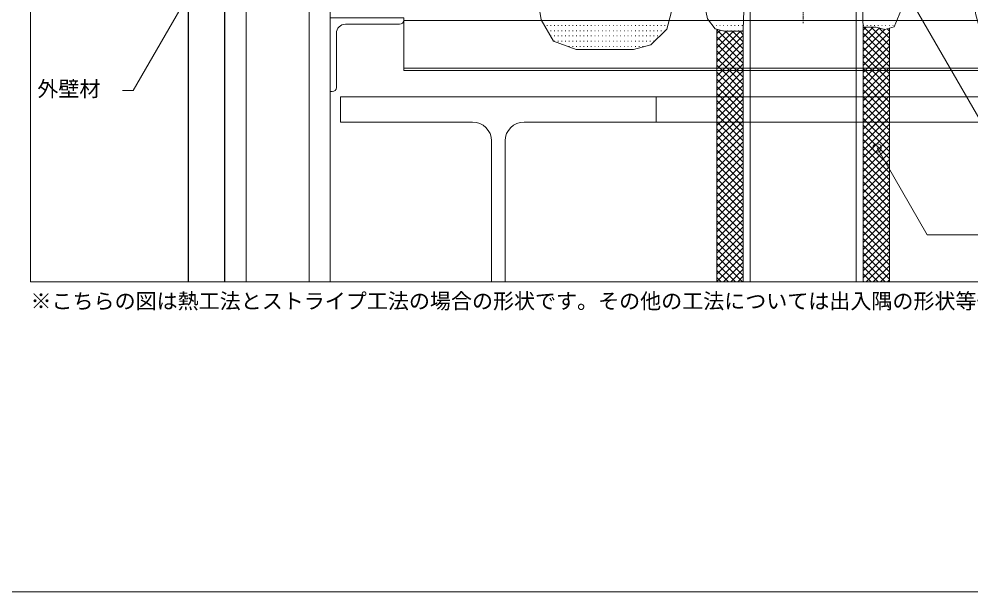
# Model space of a CAD drawing. Units: millimetres, scale not verified. Extents: x -1380 to 1380, y -955 to 955.
# Drawn here: x -911 to -5, y -955 to -410 of the extents above; entities that cross this region are included whole.
import ezdxf
from ezdxf.enums import TextEntityAlignment as Align

# ---------------------------------------------------------------- set-up
doc = ezdxf.new("R2010")
doc.units = ezdxf.units.MM
doc.header["$LTSCALE"] = 3
doc.linetypes.add('USER6', pattern=[2, 1.25, -0.25, 0.25, -0.25])
for name, color, linetype, lineweight in [('0-0_0', 7, 'Continuous', 18), ('0-1_HATCH', 9, 'Continuous', 18), ('0-3_MOJI', 7, 'Continuous', 18), ('0-6_dannnetu', 6, 'Continuous', 18), ('0-7_KANAMONO', 5, 'Continuous', 18), ('0-8_TEKKOTU', 7, 'Continuous', 18), ('0-9_doubuti', 5, 'Continuous', 18), ('0-B_bo-do', 3, 'Continuous', 18), ('0-D_WAKU', 7, 'Continuous', 18), ('1-1_L-5', 2, 'USER6', 18)]:
    doc.layers.add(name, color=color, linetype=linetype, lineweight=lineweight)
doc.styles.add('ＭＳ ゴシック', font='')
doc.styles.get('ＭＳ ゴシック').set_extended_font_data('MS Gothic')

msp = doc.modelspace()

# ---------------------------------------------------------------- linework, layer by layer
at = {"layer": '0-0_0'}
msp.add_lwpolyline([(-900.032, -660.046), (899.968, -660.046), (899.968, 539.954), (-900.032, 539.954)], close=True, dxfattribs=at)
at = {"layer": '0-1_HATCH'}
for p, q in [((-408.888, -416.111), (-408.388, -416.111)), ((-405.388, -416.111), (-404.888, -416.111)), ((-401.888, -416.111), (-401.388, -416.111)), ((-398.388, -416.111), (-397.888, -416.111)), ((-394.888, -416.111), (-394.388, -416.111)), ((-391.388, -416.111), (-390.888, -416.111)), ((-387.888, -416.111), (-387.388, -416.111)), ((-384.388, -416.111), (-383.888, -416.111)), ((-380.888, -416.111), (-380.388, -416.111)), ((-377.388, -416.111), (-376.888, -416.111)), ((-373.888, -416.111), (-373.388, -416.111)), ((-370.388, -416.111), (-369.888, -416.111)), ((-366.888, -416.111), (-366.388, -416.111)), ((-363.388, -416.111), (-362.888, -416.111)), ((-359.888, -416.111), (-359.388, -416.111)), ((-356.388, -416.111), (-355.888, -416.111)), ((-352.888, -416.111), (-352.388, -416.111)), ((-349.388, -416.111), (-348.888, -416.111)), ((-345.888, -416.111), (-345.388, -416.111)), ((-342.388, -416.111), (-341.888, -416.111)), ((-338.888, -416.111), (-338.388, -416.111)), ((-335.388, -416.111), (-334.888, -416.111)), ((-331.888, -416.111), (-331.388, -416.111)), ((-328.388, -416.111), (-327.888, -416.111)), ((-324.888, -416.111), (-324.388, -416.111)), ((-321.388, -416.111), (-320.888, -416.111)), ((-317.888, -416.111), (-317.388, -416.111)), ((-314.388, -416.111), (-313.888, -416.111)), ((-310.888, -416.111), (-310.388, -416.111)), ((-307.388, -416.111), (-306.888, -416.111)), ((-303.888, -416.111), (-303.388, -416.111)), ((-300.388, -416.111), (-299.888, -416.111)), ((-296.888, -416.111), (-296.388, -416.111)), ((-251.164, -416.111), (-250.888, -416.111)), ((-247.888, -416.111), (-247.388, -416.111)), ((-244.388, -416.111), (-243.888, -416.111)), ((-240.888, -416.111), (-240.388, -416.111)), ((-237.388, -416.111), (-236.888, -416.111)), ((-233.888, -416.111), (-233.388, -416.111)), ((-230.388, -416.111), (-229.888, -416.111)), ((-226.888, -416.111), (-226.388, -416.111)), ((-223.388, -416.111), (-222.888, -416.111)), ((-107.888, -416.111), (-107.388, -416.111)), ((-104.388, -416.111), (-103.888, -416.111)), ((-100.888, -416.111), (-100.388, -416.111)), ((-97.388, -416.111), (-96.888, -416.111)), ((-93.888, -416.111), (-93.388, -416.111)), ((-90.388, -416.111), (-89.888, -416.111)), ((-86.888, -416.111), (-86.388, -416.111)), ((-83.388, -416.111), (-82.888, -416.111)), ((-79.888, -416.111), (-79.388, -416.111)), ((-405.388, -421.111), (-404.888, -421.111)), ((-401.888, -421.111), (-401.388, -421.111)), ((-398.388, -421.111), (-397.888, -421.111)), ((-394.888, -421.111), (-394.388, -421.111)), ((-391.388, -421.111), (-390.888, -421.111)), ((-387.888, -421.111), (-387.388, -421.111)), ((-384.388, -421.111), (-383.888, -421.111)), ((-380.888, -421.111), (-380.388, -421.111)), ((-377.388, -421.111), (-376.888, -421.111)), ((-373.888, -421.111), (-373.388, -421.111)), ((-370.388, -421.111), (-369.888, -421.111)), ((-366.888, -421.111), (-366.388, -421.111)), ((-363.388, -421.111), (-362.888, -421.111)), ((-359.888, -421.111), (-359.388, -421.111)), ((-356.388, -421.111), (-355.888, -421.111)), ((-352.888, -421.111), (-352.388, -421.111)), ((-349.388, -421.111), (-348.888, -421.111)), ((-345.888, -421.111), (-345.388, -421.111)), ((-342.388, -421.111), (-341.888, -421.111)), ((-338.888, -421.111), (-338.388, -421.111)), ((-335.388, -421.111), (-334.888, -421.111)), ((-331.888, -421.111), (-331.388, -421.111)), ((-328.388, -421.111), (-327.888, -421.111)), ((-324.888, -421.111), (-324.388, -421.111)), ((-321.388, -421.111), (-320.888, -421.111)), ((-317.888, -421.111), (-317.388, -421.111)), ((-314.388, -421.111), (-313.888, -421.111)), ((-310.888, -421.111), (-310.388, -421.111)), ((-307.388, -421.111), (-306.888, -421.111)), ((-303.888, -421.111), (-303.388, -421.111)), ((-300.388, -421.111), (-299.888, -421.111)), ((-296.888, -421.111), (-296.427, -421.111)), ((-222.032, -445.235), (-247.032, -420.235)), ((-247.032, -423.847), (-243.832, -420.647)), ((-247.032, -430.582), (-238.094, -421.644)), ((-247.032, -437.318), (-231.359, -421.644)), ((-247.032, -444.053), (-224.624, -421.644)), ((-240.888, -421.111), (-240.388, -421.111)), ((-222.032, -438.5), (-238.888, -421.644)), ((-237.388, -421.111), (-236.888, -421.111)), ((-233.888, -421.111), (-233.388, -421.111)), ((-222.032, -431.765), (-232.153, -421.644)), ((-230.388, -421.111), (-229.888, -421.111)), ((-226.888, -421.111), (-226.388, -421.111)), ((-222.032, -425.03), (-225.417, -421.644)), ((-223.388, -421.111), (-222.888, -421.111)), ((-108.032, -420.521), (-105.153, -417.642)), ((-108.032, -427.256), (-98.418, -417.642)), ((-108.032, -433.991), (-92.569, -418.529)), ((-108.032, -440.727), (-87.114, -419.809)), ((-108.032, -447.462), (-83.032, -422.462)), ((-83.032, -448.561), (-108.032, -423.561)), ((-83.032, -441.826), (-107.216, -417.642)), ((-83.032, -435.091), (-100.481, -417.642)), ((-83.032, -428.356), (-92.965, -418.423)), ((-83.032, -421.621), (-85.324, -419.329)), ((-405.388, -426.111), (-404.888, -426.111)), ((-401.888, -426.111), (-401.388, -426.111)), ((-401.888, -431.111), (-401.388, -431.111)), ((-398.388, -426.111), (-397.888, -426.111)), ((-398.388, -431.111), (-397.888, -431.111)), ((-394.888, -426.111), (-394.388, -426.111)), ((-394.888, -431.111), (-394.388, -431.111)), ((-391.388, -426.111), (-390.888, -426.111)), ((-391.388, -431.111), (-390.888, -431.111)), ((-387.888, -426.111), (-387.388, -426.111)), ((-387.888, -431.111), (-387.388, -431.111)), ((-384.388, -426.111), (-383.888, -426.111)), ((-384.388, -431.111), (-383.888, -431.111)), ((-380.888, -426.111), (-380.388, -426.111)), ((-380.888, -431.111), (-380.388, -431.111)), ((-377.388, -426.111), (-376.888, -426.111)), ((-377.388, -431.111), (-376.888, -431.111)), ((-373.888, -426.111), (-373.388, -426.111)), ((-373.888, -431.111), (-373.388, -431.111)), ((-370.388, -426.111), (-369.888, -426.111)), ((-370.388, -431.111), (-369.888, -431.111)), ((-366.888, -426.111), (-366.388, -426.111)), ((-366.888, -431.111), (-366.388, -431.111)), ((-363.388, -426.111), (-362.888, -426.111)), ((-363.388, -431.111), (-362.888, -431.111)), ((-359.888, -426.111), (-359.388, -426.111)), ((-359.888, -431.111), (-359.388, -431.111)), ((-356.388, -426.111), (-355.888, -426.111)), ((-356.388, -431.111), (-355.888, -431.111)), ((-352.888, -426.111), (-352.388, -426.111)), ((-352.888, -431.111), (-352.388, -431.111)), ((-349.388, -426.111), (-348.888, -426.111)), ((-349.388, -431.111), (-348.888, -431.111)), ((-345.888, -426.111), (-345.388, -426.111)), ((-345.888, -431.111), (-345.388, -431.111)), ((-342.388, -426.111), (-341.888, -426.111)), ((-342.388, -431.111), (-341.888, -431.111)), ((-338.888, -426.111), (-338.388, -426.111)), ((-338.888, -431.111), (-338.388, -431.111)), ((-335.388, -426.111), (-334.888, -426.111)), ((-335.388, -431.111), (-334.888, -431.111)), ((-331.888, -426.111), (-331.388, -426.111)), ((-331.888, -431.111), (-331.388, -431.111)), ((-328.388, -426.111), (-327.888, -426.111)), ((-328.388, -431.111), (-327.888, -431.111)), ((-324.888, -426.111), (-324.388, -426.111)), ((-324.888, -431.111), (-324.388, -431.111)), ((-321.388, -426.111), (-320.888, -426.111)), ((-321.388, -431.111), (-320.888, -431.111)), ((-317.888, -426.111), (-317.388, -426.111)), ((-317.888, -431.111), (-317.388, -431.111)), ((-314.388, -426.111), (-313.888, -426.111)), ((-314.388, -431.111), (-313.888, -431.111)), ((-310.888, -426.111), (-310.388, -426.111)), ((-310.888, -431.111), (-310.388, -431.111)), ((-307.388, -426.111), (-306.888, -426.111)), ((-307.388, -431.111), (-306.888, -431.111)), ((-303.888, -426.111), (-303.388, -426.111)), ((-247.032, -450.788), (-222.032, -425.788)), ((-222.032, -451.97), (-247.032, -426.97)), ((-108.032, -454.197), (-83.032, -429.197)), ((-83.032, -455.296), (-108.032, -430.296)), ((-387.888, -436.111), (-387.388, -436.111)), ((-384.388, -436.111), (-383.888, -436.111)), ((-380.888, -436.111), (-380.388, -436.111)), ((-377.388, -436.111), (-376.888, -436.111)), ((-373.888, -436.111), (-373.388, -436.111)), ((-370.388, -436.111), (-369.888, -436.111)), ((-366.888, -436.111), (-366.388, -436.111)), ((-363.388, -436.111), (-362.888, -436.111)), ((-359.888, -436.111), (-359.388, -436.111)), ((-356.388, -436.111), (-355.888, -436.111)), ((-352.888, -436.111), (-352.388, -436.111)), ((-349.388, -436.111), (-348.888, -436.111)), ((-345.888, -436.111), (-345.388, -436.111)), ((-342.388, -436.111), (-341.888, -436.111)), ((-338.888, -436.111), (-338.388, -436.111)), ((-335.388, -436.111), (-334.888, -436.111)), ((-331.888, -436.111), (-331.388, -436.111)), ((-328.388, -436.111), (-327.888, -436.111)), ((-324.888, -436.111), (-324.388, -436.111)), ((-321.388, -436.111), (-320.888, -436.111)), ((-317.888, -436.111), (-317.388, -436.111)), ((-230.726, -456.746), (-247.032, -440.441)), ((-239.52, -456.746), (-222.032, -439.258)), ((-88.317, -456.746), (-108.032, -437.032)), ((-103.846, -456.746), (-83.032, -435.932)), ((-97.111, -456.746), (-83.032, -442.667)), ((-237.462, -456.746), (-247.032, -447.176)), ((-232.785, -456.746), (-222.032, -445.994)), ((-226.05, -456.746), (-222.032, -452.729)), ((-95.053, -456.746), (-108.032, -443.767)), ((-101.788, -456.746), (-108.032, -450.502)), ((-90.376, -456.746), (-83.032, -449.403)), ((-244.197, -456.746), (-247.032, -453.911)), ((-247.032, -464.258), (-241.82, -459.046)), ((-247.032, -470.994), (-235.085, -459.046)), ((-247.032, -477.729), (-228.35, -459.046)), ((-241.897, -459.046), (-244.197, -456.746)), ((-222.032, -478.911), (-241.897, -459.046)), ((-241.82, -459.046), (-239.52, -456.746)), ((-235.162, -459.046), (-237.462, -456.746)), ((-222.032, -472.176), (-235.162, -459.046)), ((-235.085, -459.046), (-232.785, -456.746)), ((-228.426, -459.046), (-230.726, -456.746)), ((-222.032, -465.441), (-228.426, -459.046)), ((-228.35, -459.046), (-226.05, -456.746)), ((-108.032, -460.932), (-106.146, -459.046)), ((-108.032, -467.667), (-99.411, -459.046)), ((-108.032, -474.403), (-92.676, -459.046)), ((-108.032, -481.138), (-85.941, -459.046)), ((-106.146, -459.046), (-103.846, -456.746)), ((-99.488, -459.046), (-101.788, -456.746)), ((-83.032, -475.502), (-99.488, -459.046)), ((-99.411, -459.046), (-97.111, -456.746)), ((-92.753, -459.046), (-95.053, -456.746)), ((-83.032, -468.767), (-92.753, -459.046)), ((-92.676, -459.046), (-90.376, -456.746)), ((-86.017, -459.046), (-88.317, -456.746)), ((-83.032, -462.032), (-86.017, -459.046)), ((-85.941, -459.046), (-83.641, -456.746)), ((-83.641, -456.746), (-83.032, -456.138)), ((-108, -508.046), (-84, -484.046)), ((-84, -484.046), (-83.032, -483.079)), ((-247.032, -538.345), (-222.032, -513.345)), ((-222.032, -539.528), (-247.032, -514.528)), ((-108.032, -508.079), (-108, -508.046)), ((-108.032, -535.019), (-83.032, -510.019)), ((-83.032, -536.119), (-108.032, -511.119)), ((-247.032, -545.081), (-222.032, -520.081)), ((-222.032, -546.263), (-247.032, -521.263)), ((-108.032, -541.754), (-83.032, -516.754)), ((-83.032, -542.854), (-108.032, -517.854)), ((-108.032, -548.49), (-83.032, -523.49)), ((-83.032, -549.589), (-108.032, -524.589)), ((-247.032, -551.816), (-222.032, -526.816)), ((-222.032, -552.998), (-247.032, -527.998)), ((-247.032, -558.551), (-222.032, -533.551)), ((-108.032, -555.225), (-83.032, -530.225)), ((-83.032, -556.324), (-108.032, -531.324)), ((-222.032, -559.733), (-247.032, -534.733)), ((-247.032, -565.286), (-222.032, -540.286)), ((-222.032, -566.469), (-247.032, -541.469)), ((-108.032, -561.96), (-83.032, -536.96)), ((-83.032, -563.06), (-108.032, -538.06)), ((-247.032, -572.021), (-222.032, -547.021)), ((-222.032, -573.204), (-247.032, -548.204)), ((-108.032, -568.695), (-83.032, -543.695)), ((-83.032, -569.795), (-108.032, -544.795)), ((-108.032, -575.43), (-83.032, -550.43)), ((-83.032, -576.53), (-108.032, -551.53)), ((-247.032, -578.757), (-222.032, -553.757)), ((-222.032, -579.939), (-247.032, -554.939)), ((-247.032, -585.492), (-222.032, -560.492)), ((-108.032, -582.166), (-83.032, -557.166)), ((-83.032, -583.265), (-108.032, -558.265)), ((-222.032, -586.674), (-247.032, -561.674)), ((-247.032, -592.227), (-222.032, -567.227)), ((-222.032, -593.409), (-247.032, -568.409)), ((-108.032, -588.901), (-83.032, -563.901)), ((-83.032, -590), (-108.032, -565)), ((-247.032, -598.962), (-222.032, -573.962)), ((-222.032, -600.145), (-247.032, -575.145)), ((-108.032, -595.636), (-83.032, -570.636)), ((-83.032, -596.736), (-108.032, -571.736)), ((-108.032, -602.371), (-83.032, -577.371)), ((-83.032, -603.471), (-108.032, -578.471)), ((-247.032, -605.697), (-222.032, -580.697)), ((-222.032, -606.88), (-247.032, -581.88)), ((-247.032, -612.433), (-222.032, -587.433)), ((-108.032, -609.106), (-83.032, -584.106)), ((-83.032, -610.206), (-108.032, -585.206)), ((-222.032, -613.615), (-247.032, -588.615)), ((-247.032, -619.168), (-222.032, -594.168)), ((-222.032, -620.35), (-247.032, -595.35)), ((-108.032, -615.842), (-83.032, -590.842)), ((-83.032, -616.941), (-108.032, -591.941)), ((-108.032, -622.577), (-83.032, -597.577)), ((-247.032, -625.903), (-222.032, -600.903)), ((-222.032, -627.085), (-247.032, -602.085)), ((-83.032, -623.676), (-108.032, -598.676)), ((-108.032, -629.312), (-83.032, -604.312)), ((-83.032, -630.411), (-108.032, -605.411)), ((-247.032, -632.638), (-222.032, -607.638)), ((-222.032, -633.821), (-247.032, -608.821)), ((-247.032, -639.373), (-222.032, -614.373)), ((-222.032, -640.556), (-247.032, -615.556)), ((-108.032, -636.047), (-83.032, -611.047)), ((-83.032, -637.147), (-108.032, -612.147)), ((-247.032, -646.109), (-222.032, -621.109)), ((-222.032, -647.291), (-247.032, -622.291)), ((-108.032, -642.782), (-83.032, -617.782)), ((-83.032, -643.882), (-108.032, -618.882)), ((-108.032, -649.518), (-83.032, -624.518)), ((-247.032, -652.844), (-222.032, -627.844)), ((-222.032, -654.026), (-247.032, -629.026)), ((-83.032, -650.617), (-108.032, -625.617)), ((-108.032, -656.253), (-83.032, -631.253)), ((-83.032, -657.352), (-108.032, -632.352)), ((-247.032, -659.579), (-222.032, -634.579)), ((-222.747, -660.046), (-247.032, -635.761)), ((-229.482, -660.046), (-247.032, -642.496)), ((-240.764, -660.046), (-222.032, -641.314)), ((-87.073, -660.046), (-108.032, -639.087)), ((-105.091, -660.046), (-83.032, -637.988)), ((-236.217, -660.046), (-247.032, -649.232)), ((-234.029, -660.046), (-222.032, -648.049)), ((-93.808, -660.046), (-108.032, -645.823)), ((-98.355, -660.046), (-83.032, -644.723)), ((-91.62, -660.046), (-83.032, -651.458)), ((-242.953, -660.046), (-247.032, -655.967)), ((-227.294, -660.046), (-222.032, -654.784)), ((-100.543, -660.046), (-108.032, -652.558)), ((-107.279, -660.046), (-108.032, -659.293)), ((-84.885, -660.046), (-83.032, -658.194))]:
    msp.add_line(p, q, dxfattribs=at)
for points in [[(-247.032, -457.523), (-246.255, -456.746), (-222.032, -432.523)], [(-222.032, -458.706), (-223.991, -456.746), (-247.032, -433.706)], [(-247.032, -484.464), (-246.615, -484.046), (-222.032, -459.464)], [(-222.032, -485.646), (-223.632, -484.046), (-247.032, -460.646)], [(-83.032, -482.237), (-106.223, -459.046), (-108.032, -457.237)], [(-247.032, -491.199), (-239.879, -484.046), (-222.032, -466.199)], [(-222.032, -492.381), (-230.367, -484.046), (-247.032, -467.381)], [(-108.032, -487.873), (-104.206, -484.046), (-83.032, -462.873)], [(-83.032, -488.972), (-87.958, -484.046), (-108.032, -463.972)], [(-108.032, -494.608), (-97.47, -484.046), (-83.032, -469.608)], [(-83.032, -495.708), (-94.693, -484.046), (-108.032, -470.708)], [(-247.032, -497.934), (-233.144, -484.046), (-222.032, -472.934)], [(-222.032, -499.117), (-237.102, -484.046), (-247.032, -474.117)], [(-247.032, -504.669), (-226.409, -484.046), (-222.032, -479.669)], [(-108.032, -501.343), (-90.735, -484.046), (-83.032, -476.343)], [(-83.032, -502.443), (-101.428, -484.046), (-108.032, -477.443)], [(-222.032, -505.852), (-243.838, -484.046), (-247.032, -480.852)], [(-247.032, -511.405), (-243.674, -508.046), (-222.032, -486.405)], [(-222.032, -512.587), (-226.573, -508.046), (-247.032, -487.587)], [(-83.032, -509.178), (-84.164, -508.046), (-108.032, -484.178)], [(-247.032, -518.14), (-236.939, -508.046), (-222.032, -493.14)], [(-222.032, -519.322), (-233.308, -508.046), (-247.032, -494.322)], [(-108.032, -514.814), (-101.265, -508.046), (-83.032, -489.814)], [(-83.032, -515.913), (-90.899, -508.046), (-108.032, -490.913)], [(-108.032, -521.549), (-94.53, -508.046), (-83.032, -496.549)], [(-83.032, -522.648), (-97.634, -508.046), (-108.032, -497.648)], [(-247.032, -524.875), (-230.203, -508.046), (-222.032, -499.875)], [(-222.032, -526.057), (-240.043, -508.046), (-247.032, -501.057)], [(-247.032, -531.61), (-223.468, -508.046), (-222.032, -506.61)], [(-108.032, -528.284), (-87.794, -508.046), (-83.032, -503.284)], [(-83.032, -529.384), (-104.369, -508.046), (-108.032, -504.384)], [(-222.032, -532.793), (-246.778, -508.046), (-247.032, -507.793)]]:
    msp.add_lwpolyline(points, dxfattribs=at)
at = {"layer": '0-3_MOJI'}
for points in [[(-812.58, -478.173), (-802.394, -478.173), (-734.407, -360.416)], [(117.295, -574.231), (42.867, -574.677), (-68.888, -381.111)], [(77.558, -615.32), (-46.991, -615.32), (-94.747, -532.604)]]:
    msp.add_lwpolyline(points, dxfattribs=at)
msp.add_circle((-94.747, -532.604), 4, dxfattribs=at)
at = {"layer": '0-6_dannnetu'}
for p, q in [((-247.032, -419.787), (-247.032, -660.046)), ((-83.032, -418.715), (-83.032, -660.046))]:
    msp.add_line(p, q, dxfattribs=at)
for points in [[(-423.721, -352.854), (-420.954, -369.733), (-414.208, -410.885), (-402.694, -431.081), (-380.933, -439.046), (-326.5, -439.046), (-309.92, -434.604), (-294.892, -419.576), (-290.742, -404.089), (-288.522, -386.372), (-260.395, -388.317), (-255.92, -409.889), (-248.695, -419.341)], [(131.987, -350.845), (122.144, -410.885), (112.044, -428.601), (97.331, -437.095), (86.148, -439.046), (34.436, -439.046), (17.856, -434.604), (2.828, -419.576), (-0.837, -405.898), (-3.394, -390.546), (-67.449, -390.546), (-78.372, -417.466)], [(-248.695, -419.341), (-240.1, -421.644), (-228.447, -421.644), (-222.032, -421.644)], [(-78.372, -417.466), (-87.453, -419.9), (-95.878, -417.642), (-108.095, -417.642)]]:
    msp.add_lwpolyline(points, dxfattribs=at)
at = {"layer": '0-7_KANAMONO'}
for p, q in [((-600.532, -415.046), (-549.032, -415.046)), ((-609.032, -475.046), (-609.032, -423.546))]:
    msp.add_line(p, q, dxfattribs=at)
for points in [[(-222.032, -660.046), (-222.032, -419.646), (-220.654, -375.546), (-215.432, -375.546), (-215.432, -660.046)], [(-108.032, -660.046), (-108.032, -419.646), (-109.41, -375.546), (-114.632, -375.546), (-114.632, -660.046)], [(-545.032, -411.046), (-545.032, -409.046), (-615.032, -409.046), (-615.032, -479.046), (-613.032, -479.046)]]:
    msp.add_lwpolyline(points, dxfattribs=at)
for centre, radius, start, end in [((-600.532, -423.546), 8.5, 90, 180), ((-549.032, -411.046), 4, 270, 0), ((-613.032, -475.046), 4, 270, 0)]:
    msp.add_arc(centre, radius, start, end, dxfattribs=at)
at = {"layer": '0-8_TEKKOTU'}
for p, q in [((-305.032, -484.046), (899.968, -484.046)), ((-305.032, -508.046), (899.968, -508.046)), ((-461.532, -660.046), (-461.532, -526.046)), ((-448.532, -526.046), (-448.532, -660.046))]:
    msp.add_line(p, q, dxfattribs=at)
msp.add_lwpolyline([(-479.532, -508.046), (-605.032, -508.046), (-605.032, -484.046), (-305.032, -484.046), (-305.032, -508.046), (-430.532, -508.046)], dxfattribs=at)
for centre, start, end in [((-479.532, -526.046), 0, 90), ((-430.532, -526.046), 90, 180)]:
    msp.add_arc(centre, 18, start, end, dxfattribs=at)
at = {"layer": '0-9_doubuti'}
for p, q in [((-715.032, 65.954), (-715.032, -660.046)), ((-695.032, 65.954), (-695.032, -660.046)), ((-635.032, 65.954), (-635.032, -660.046)), ((-615.032, 65.954), (-615.032, -660.046)), ((-545.032, -409.046), (-545.032, -459.046)), ((-545.032, -411.346), (214.968, -411.346)), ((-545.032, -456.746), (214.968, -456.746)), ((-545.032, -459.046), (214.968, -459.046))]:
    msp.add_line(p, q, dxfattribs=at)
at = {"layer": '0-B_bo-do'}
for p, q in [((-750.032, -660.046), (-750.032, 115.954)), ((-749.682, -660.046), (-749.682, 115.954)), ((-715.382, -660.046), (-715.382, 115.954)), ((-715.032, -660.046), (-715.032, 115.954))]:
    msp.add_line(p, q, dxfattribs=at)
at = {"layer": '0-D_WAKU'}
msp.add_lwpolyline([(-1380.032, -955.046), (1379.968, -955.046), (1379.968, 954.954), (-1380.032, 954.954)], close=True, dxfattribs=at)
at = {"layer": '1-1_L-5'}
msp.add_line((-165.032, -130.643), (-165.032, -413.846), dxfattribs=at)

# ---------------------------------------------------------------- texts
at = {"layer": '0-3_MOJI', "style": 'ＭＳ ゴシック'}
for s, p in [('外壁材', (-893.55, -488.173)), ('※こちらの図は熱工法とストライプ工法の場合の形状です。その他の工法については出入隅の形状等一部が異なります。', (-900.032, -690.046))]:
    msp.add_text(s, height=14.66, dxfattribs=at).set_placement(p, align=Align.BOTTOM_LEFT)

doc.saveas('drawing.dxf')
